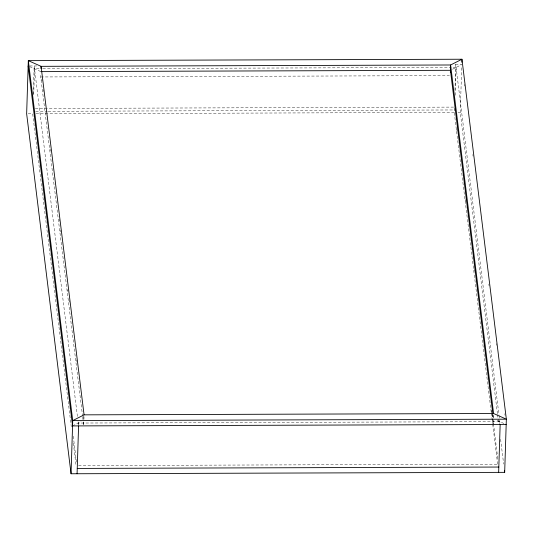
<?xml version="1.0" encoding="UTF-8"?>
<svg xmlns="http://www.w3.org/2000/svg" width="533" height="533" viewBox="0 0 533 533"><rect width="100%" height="100%" fill="white"/><g stroke="black" fill="none" stroke-linecap="round" stroke-linejoin="round"><path stroke-width="0.4" stroke-dasharray="2.67 2" d="M33.299 93.761L34.179 65.952L77.465 416.819M33.706 94.981L34.532 68.81L42.014 68.784M82.615 416.4L40.735 76.959L40.808 74.68M78.178 424.681L78.231 423.042L499.807 421.663L499.734 424.115M83.761 424.721L83.854 421.683M83.928 419.404L84.067 414.847M491.219 412.096L454.249 112.416L454.389 107.859M454.949 90.144L455.755 64.573L498.941 414.614M455.229 95.234L456.108 67.431L451.944 67.444M497.449 413.728L460.272 112.396L461.725 66.199M493.291 423.382L493.431 418.825M493.458 418.065L493.578 414.268M452.564 69.223L461.778 64.553L455.115 64.573M72.561 425.92L81.069 421.603M29.661 65.965L36.67 65.945M42.847 68.784L451.118 67.444M40.735 76.959L449.432 75.626M35.331 108.472L453.583 107.106M35.684 111.33L47.33 111.29M48.157 111.29L454.769 109.958M28.156 113.809L32.673 113.796L71.275 426.686M35.997 113.789L454.249 112.416M458.014 112.403L460.272 112.396M78.558 465.569L497.642 464.196M29.655 66.638L40.901 71.642M497.182 420.497L506.183 424.501M464.216 84.367L464.423 86.02M472.878 154.537L473.077 156.189M488.868 284.156L489.074 285.801M496.203 343.592L496.403 345.244M504.858 413.768L505.064 415.42M499.041 415.44L500.161 424.521M497.549 414.554L498.668 423.635M500.607 439.325L503.658 464.09M492.925 414.694L493.331 417.999M492.305 414.214L497.909 459.619M456.888 129.306L457.094 130.958M465.549 199.502L465.755 201.154M474.21 269.705L474.417 271.357M491.533 410.104L491.939 413.408M492.046 414.234L493.265 424.141M491.326 412.922L492.645 423.655M492.752 424.481L497.635 464.11M41.821 79.077L42.027 80.73M43.146 89.817L43.346 91.463M50.482 149.28L50.688 150.932M59.143 219.476L59.343 221.128M60.469 230.216L60.669 231.868M67.804 289.679L68.004 291.331M69.13 300.412L69.33 302.064M76.466 359.875L76.665 361.527M83.395 416.033L83.901 420.164M82.715 417.226L83.734 425.481M78.078 421.77L78.584 425.9M73.274 436.234L76.639 463.477M73.314 443.196L76.166 466.315"/><path stroke-width="0.8" d="M41.001 68.604L41.068 66.332L28.322 60.655L26.65 113.815L71.056 473.764L504.678 472.345L506.35 419.185L461.944 59.236L28.322 60.655L72.728 420.604L71.056 473.764M77.078 473.744L78.584 425.9M450.365 72.581L450.605 64.986L461.944 59.236L461.845 62.274M498.655 472.365L500.161 424.521M84.067 414.847L72.728 420.604L506.35 419.185L493.598 413.508L84.067 414.847L41.068 66.332L450.605 64.986L493.598 413.508M40.901 71.642L450.432 70.303L492.818 413.868M506.183 424.501L72.561 425.92L28.156 65.972M77.245 468.427L498.821 467.048M504.478 470.692L504.678 472.345"/></g></svg>
